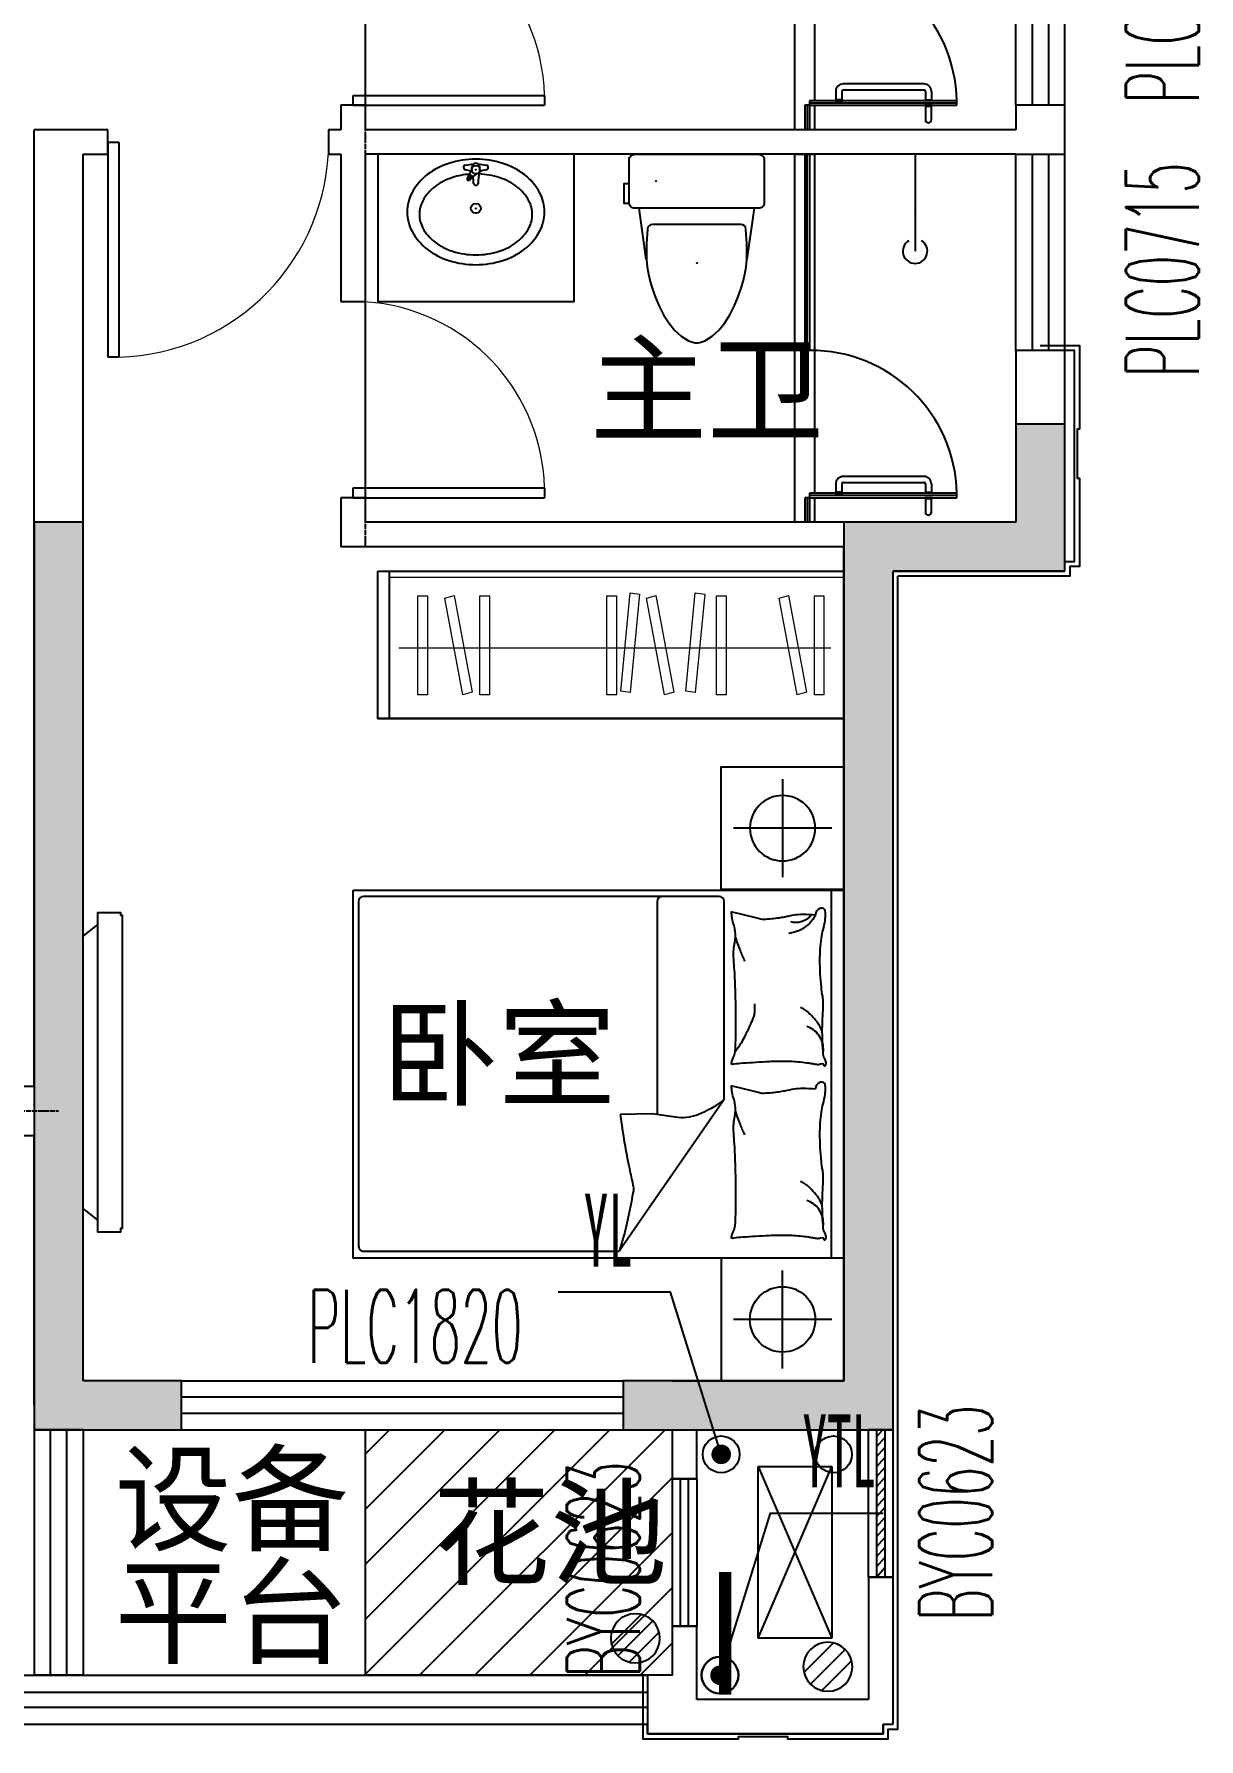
# Model space of a CAD drawing. Extents: x 3479 to 4537415, y 306 to 366510.
# Drawn here: x 4532669 to 4537415, y 277036 to 283986 of the extents above; entities that cross this region are included whole.
import ezdxf

# ---------------------------------------------------------------- set-up
doc = ezdxf.new("R2010")
doc.units = 0
doc.header["$LTSCALE"] = 10
doc.header["$MEASUREMENT"] = 0
doc.header["$PDMODE"] = 35
doc.linetypes.add('DOTE', pattern=[2.42, 2, -0.2, 0.02, -0.2])
for name, color, linetype in [('2外包线', 46, 'Continuous'), ('A-OTHER', 136, 'Continuous'), ('COLUMN', 11, 'Continuous'), ('DECORATION_地漏', 202, 'Continuous'), ('DETAIL_栏杆', 42, 'Continuous'), ('DETAIL_立管', 143, 'Continuous'), ('DETAIL_雨水管', 52, 'Continuous'), ('DIM_IDEN', 153, 'Continuous'), ('DOTE', 18, 'DOTE'), ('LINE', 137, 'Continuous'), ('LVTRY', 6, 'Continuous'), ('PUB_HATCH', 8, 'Continuous'), ('PUB_TEXT', 7, 'Continuous'), ('WALL', 2, 'Continuous'), ('WINDOW', 143, 'Continuous'), ('WINDOW_TEXT', 7, 'Continuous'), ('WP_Y_LG', 6, 'Continuous'), ('花池', 71, 'Continuous')]:
    doc.layers.add(name, color=color, linetype=linetype)
doc.layers.add('FURNITURE', color=207, linetype='Continuous', plot=False)
doc.styles.add('_TCH_DIM', font='simhei.ttf')
doc.styles.add('_TCH_WINDOW', font='SIMPLEX', dxfattribs={"bigfont": 'GBCBIG'})
doc.styles.add('HZ', font='Tssdeng.shx', dxfattribs={"width": 0.7, "bigfont": 'tssdchn.shx'})
doc.styles.get("Standard").update_dxf_attribs({"font": 'gbenor.shx', "bigfont": 'gbcbig.shx'})
doc.styles.add('功能名称', font='', dxfattribs={"width": 0.7})
doc.styles.get('功能名称').set_extended_font_data('SimSun')

# ---------------------------------------------------------------- blocks, each defined once
blk = doc.blocks.new('A$C7A796BF3')
for p, q in [((200, 0), (200, -300)), ((900, 0), (200, 0)), ((200, 0), (900, -300)), ((900, 0), (200, -300)), ((900, -300), (900, 0)), ((200, -300), (900, -300))]:
    blk.add_line(p, q)
blk = doc.blocks.new('1#-BZC-ZZ')
at = {"layer": 'PUB_HATCH'}
for points in [[(453308.5, 729379), (454408.5, 729379), (454408.5, 732879), (455108.5, 732879), (455108.5, 733479), (454908.5, 733479), (454908.5, 733079), (454208.5, 733079), (454208.5, 729579), (453308.5, 729579)], [(451508.5, 729579), (451108.5, 729579), (451108.5, 733079), (450908.5, 733079), (450908.5, 729379), (451508.5, 729379)]]:
    blk.add_hatch(color=256, dxfattribs=at).paths.add_polyline_path(points)
at = {"layer": 'COLUMN'}
for p, q in [((455108.5, 733479), (454908.5, 733479)), ((454908.5, 733479), (454908.5, 733079)), ((455108.5, 732879), (455108.5, 733479)), ((451108.5, 733079), (450908.5, 733079)), ((450908.5, 733079), (450908.5, 729379)), ((451108.5, 729579), (451108.5, 733079)), ((454908.5, 733079), (454208.5, 733079)), ((454208.5, 733079), (454208.5, 729579)), ((454408.5, 729379), (454408.5, 732879)), ((454408.5, 732879), (455108.5, 732879)), ((451508.5, 729579), (451108.5, 729579)), ((451508.5, 729379), (451508.5, 729579)), ((454208.5, 729579), (453308.5, 729579)), ((453308.5, 729579), (453308.5, 729379)), ((450908.5, 729379), (451508.5, 729379)), ((453308.5, 729379), (454408.5, 729379))]:
    blk.add_line(p, q, dxfattribs=at)
blk = doc.blocks.new('$WINLIB2D$00000039')
at = {"color": 0}
for points in [[(-0.5, 0.5), (-0.5, -0.5)], [(0.5, 0.5), (-0.5, 0.5)], [(0.5, -0.5), (0.5, 0.5)], [(-0.5, 0.167), (0.5, 0.167)], [(-0.384, -0.167), (-0.448, 0.167)], [(-0.316, -0.167), (-0.38, 0.167)], [(-0.248, -0.167), (-0.312, 0.167)], [(-0.18, -0.167), (-0.244, 0.167)], [(-0.112, -0.167), (-0.176, 0.167)], [(-0.044, -0.167), (-0.108, 0.167)], [(0.024, -0.167), (-0.04, 0.167)], [(0.092, -0.167), (0.028, 0.167)], [(0.16, -0.167), (0.096, 0.167)], [(0.228, -0.167), (0.164, 0.167)], [(0.296, -0.167), (0.232, 0.167)], [(0.364, -0.167), (0.3, 0.167)], [(0.432, -0.167), (0.368, 0.167)], [(0.5, -0.167), (0.436, 0.167)], [(-0.452, -0.167), (-0.5, 0.084)], [(-0.5, -0.167), (0.5, -0.167)], [(0.5, -0.5), (-0.5, -0.5)]]:
    blk.add_lwpolyline(points, dxfattribs=at)
blk = doc.blocks.new('$WINLIB2D$00000001')
at = {"color": 0}
for points in [[(-0.5, 0.5), (-0.5, -0.5)], [(-0.5, 0.5), (0.5, 0.5)], [(0.5, -0.5), (0.5, 0.5)], [(0.5, 0.1667), (-0.5, 0.1667)], [(0.5, -0.1667), (-0.5, -0.1667)], [(-0.5, -0.5), (0.5, -0.5)]]:
    blk.add_lwpolyline(points, dxfattribs=at)
blk = doc.blocks.new('$DorLib2D$00000001')
for p, q in [((0.45, 0.975), (0.5, 0.975)), ((0.45, 0), (0.45, 0.975)), ((0.5, 0), (0.5, 0.975)), ((0.5, 0), (0.45, 0))]:
    blk.add_line(p, q)
at = {"lineweight": 13}
blk.add_arc((0.475, 0), 0.975, 91.46928, 180, dxfattribs=at)
blk = doc.blocks.new('$LIGUAN')
at = {"color": 0, "linetype": 'Continuous'}
blk.add_circle((0, 0), 0.5, dxfattribs=at)
at = {"color": 0, "flags": 1}
for tag in ['THICK', 'BG_D', 'BG_T']:
    blk.add_attdef(tag, (0, 0), '', height=0.0001, dxfattribs=at)
blk = doc.blocks.new('$PS001_0')
for p, q in [((-0.485, -0.123), (0.123, 0.485)), ((-0.354, -0.354), (0.354, 0.354)), ((-0.118, -0.486), (0.486, 0.118))]:
    blk.add_line(p, q)
blk.add_circle((0, 0), 0.5)
at = {"style": 'HZ', "width": 0.7, "flags": 1}
for tag, p in [('UNIT', (0, 0)), ('SPEC', (0, -0.002)), ('WHAT', (0, -0.003))]:
    blk.add_attdef(tag, p, '', height=0.001, dxfattribs=at)
blk = doc.blocks.new('X-03-A-100(平面图)_t3$0$WITH-Bed-2')
for p, q in [((0, -52.4), (1500, -52.4)), ((25.8, -508.5), (25.8, -1957.8)), ((853.5, -488.5), (45.8, -488.5)), ((853.5, -488.5), (1471.6, -915.9)), ((45.8, -761.1), (915.3, -761.1)), ((1471.6, -1957.8), (1471.6, -915.9)), ((45.8, -1977.8), (1451.6, -1977.8))]:
    blk.add_line(p, q)
blk.add_lwpolyline([(0, -2000), (0, 0), (1500, 0), (1500, -2000)], close=True)
blk.add_lwpolyline([(0, -2000), (0, 0), (1500, 0), (1500, -2000)], close=True)
for points in [[(101, -115.7, -0.263368), (73, -96.9, -0.494818), (82.2, -78.2, -0.049225), (99.9, -76.4, -0.036831), (123.5, -78.2, -0.031893), (161.5, -86.3, 0.035782), (195.4, -93.3, 0.032941), (285.1, -99.2, 0.026564), (396.3, -93.3, 0.017905), (433.8, -87.9, -0.033397), (454, -85.7, -0.03204), (491.1, -86.4, 0.018442), (555.4, -89.4, 0.010837), (620.2, -88.7, 0.014624), (668.1, -85.7, 0.111249), (690.6, -78.4, -0.153708), (707.5, -74.4, -0.076444), (715, -76.1, -0.215512), (716.9, -78.2, -0.585858), (714.3, -81.2, 0.363489), (709.4, -83.8, 0.191716), (709.4, -95.3, -0.129675), (711.3, -111.9, -0.01735), (708.3, -128.7, 0.019326), (705.7, -143.8, 0.018818), (699, -212.2, 0.021828), (698.1, -271.4, 0.006204), (699.5, -305.3, 0.001963), (705.7, -412.2, 0.028341), (709.9, -448.3, -0.117014), (709.4, -457.2, -0.36606), (708, -458.2, -0.03973), (694.4, -455.3, -0.048309), (680.6, -449.9, 0.062981), (670, -446, 0.04058), (646.6, -442.6, 0.014345), (579.8, -440.3, 0.005484), (454.4, -441.1, 0.007153), (358.2, -444.1, 0.008762), (315.7, -446.8, -0.008153), (270, -449.7, -0.06251), (212.9, -445.3, 0.078669), (167.3, -443.3, 0.047825), (144.9, -448, -0.034494), (114.1, -455.3, -0.023571), (88.8, -458.4, -0.510228), (87.8, -457.2), (95.3, -427.2), (116, -344.6, 0.073041), (118, -325, 0.023305), (112.2, -263.9, 0.018299), (108.2, -241.1, -0.01097), (100.8, -203.1, -0.042281), (97.9, -168.8, -0.027201), (100.8, -115.4)], [(99.3, -131.7, -0.05369), (113.5, -144.7, -0.070312), (121.6, -157, -0.015448), (125.4, -165.5, -0.013244), (129.1, -175.7, -0.082127), (132.1, -193.8, -0.064164), (129.1, -217)], [(100.8, -115.7, -0.077379), (135.6, -141, -0.077379), (161.1, -175.7, -0.047525), (171, -200.4, -0.047525), (176.1, -226.4)], [(574.8, -89.5, 0.027842), (551.1, -100.1, 0.048685), (538.5, -108.2, 0.023666), (510.6, -132.5, 0.031223), (491.6, -153.2, 0.046801), (486.5, -160.9, 0.023191), (478.4, -177.6)], [(656.8, -83.8, 0.088153), (622.3, -87.3, 0.088153), (591.1, -102.5, 0.077547), (569.5, -124.2, 0.077547), (555.4, -151.3)], [(810.2, -115.7, -0.263368), (782.3, -96.9, -0.494818), (791.4, -78.2, -0.049225), (809.1, -76.4, -0.036831), (832.8, -78.2, -0.031893), (870.7, -86.3, 0.035782), (904.6, -93.3, 0.032941), (994.3, -99.2, 0.026564), (1105.5, -93.3, 0.017905), (1143, -87.9, -0.033397), (1163.3, -85.7, -0.03204), (1200.3, -86.4, 0.018442), (1264.7, -89.4, 0.010837), (1329.4, -88.7, 0.014624), (1377.3, -85.7, 0.111249), (1399.9, -78.4, -0.153708), (1416.8, -74.4, -0.076444), (1424.2, -76.1, -0.215512), (1426.2, -78.2, -0.585858), (1423.5, -81.2, 0.363489), (1418.6, -83.8, 0.191716), (1418.6, -95.3, -0.129675), (1420.5, -111.9, -0.01735), (1417.5, -128.7, 0.019326), (1414.9, -143.8, 0.018818), (1408.3, -212.2, 0.021828), (1407.4, -271.4, 0.006204), (1408.8, -305.3, 0.001963), (1414.9, -412.2, 0.028341), (1419.2, -448.3, -0.117014), (1418.6, -457.2, -0.36606), (1417.2, -458.2, -0.03973), (1403.6, -455.3, -0.048309), (1389.9, -449.9, 0.062981), (1379.2, -446, 0.04058), (1355.8, -442.6, 0.014345), (1289.1, -440.3, 0.005484), (1163.6, -441.1, 0.007153), (1067.5, -444.1, 0.008762), (1024.9, -446.8, -0.008153), (979.2, -449.7, -0.06251), (922.1, -445.3, 0.078669), (876.5, -443.3, 0.047825), (854.1, -448, -0.034494), (823.4, -455.3, -0.023571), (798, -458.4, -0.510228), (797.1, -457.2), (804.6, -427.2), (825.2, -344.6, 0.073041), (827.2, -325, 0.023305), (821.5, -263.9, 0.018299), (817.4, -241.1, -0.01097), (810.1, -203.1, -0.042281), (807.2, -168.8, -0.027201), (810.1, -115.4)], [(1284.1, -89.5, 0.027842), (1260.3, -100.1, 0.048685), (1247.8, -108.2, 0.023666), (1219.8, -132.5, 0.031223), (1200.8, -153.2, 0.046801), (1195.7, -160.9, 0.023191), (1187.7, -177.6)], [(1366.1, -83.8, 0.088153), (1331.5, -87.3, 0.088153), (1300.3, -102.5, 0.077547), (1278.7, -124.2, 0.077547), (1264.7, -151.3)], [(191.4, -442.6, 0.009729), (218.7, -433.5, 0.009729), (245.6, -423.4, 0.007971), (267.3, -414.4, 0.007971), (288.8, -404.7)], [(660.6, -444.1, 0.016108), (621.7, -417.9, 0.024599), (594.9, -402.8, 0.009477), (545.8, -379.5, 0.015937), (516, -367.1, 0.072521), (499.6, -363.6, 0.033339), (463.4, -363.4)], [(900.6, -442.6, 0.009729), (927.9, -433.5, 0.009729), (954.8, -423.4, 0.007971), (976.6, -414.4, 0.007971), (998, -404.7)], [(853.5, -488.5, -0.085272), (916.8, -598.6, -0.124044), (926, -686.2), (912.4, -781.6), (914.1, -911.7)], [(914.1, -911.7, 0.007867), (1031.7, -893.9, 0.009508), (1128.5, -875.9, 0.006616), (1193.5, -861.5, -0.023828), (1211.7, -858.2, -0.080713), (1230.3, -858.7, -0.009591), (1382.9, -890.6, -0.013133), (1416.4, -899.2, -0.007859), (1471.6, -915.9)]]:
    blk.add_lwpolyline(points, format="xyb")
for centre, start, end in [((45.8, -508.5), 90, 180), ((45.8, -741.1), 180, 270), ((45.8, -1957.8), 180, 270), ((1451.6, -1957.8), 270, 0)]:
    blk.add_arc(centre, 20, start, end)
blk = doc.blocks.new('X-03-A-100(平面图)_t3$0$WITH-bedstand-1')
for p, q in [((0, 240), (0, -240)), ((-240, 0), (240, 0))]:
    blk.add_line(p, q)
blk.add_lwpolyline([(-300, -300), (300, -300), (300, 300), (-300, 300)], close=True)
blk.add_lwpolyline([(-300, -300), (300, -300), (300, 300), (-300, 300)], close=True)
blk.add_circle((0, 0), 160)
blk = doc.blocks.new('X-03-A-100(平面图)_t3$0$$plan$00000330')
for p, q in [((-1973.7, 0), (0, 0)), ((-1973.7, 0), (-1973.7, -500)), ((-1923.7, 0), (-1923.7, -500)), ((0, 0), (0, -500)), ((-1973.7, -500), (0, -500))]:
    blk.add_line(p, q)
at = {"lineweight": 13}
for p, q in [((-1884.8, -240), (-55.7, -240)), ((-1923.7, -480), (0, -480))]:
    blk.add_line(p, q, dxfattribs=at)
blk.add_lwpolyline([(-1973.7, -500), (0, -500), (0, 0), (-1973.7, 0)], close=True)
for points in [[(-1803.3, -80.6), (-1803.3, -416.7), (-1763, -416.7), (-1763, -80.6)], [(-1613.8, -80.8), (-1689.8, -408.2), (-1650.5, -417.3), (-1574.5, -89.9)], [(-1541.1, -80.6), (-1541.1, -416.7), (-1500.7, -416.7), (-1500.7, -80.6)], [(-1003.1, -80.6), (-1003.1, -416.7), (-962.8, -416.7), (-962.8, -80.6)], [(-945, -92.9), (-905.1, -426.6), (-865, -421.8), (-905, -88.1)], [(-759.8, -80.8), (-835.8, -408.2), (-796.5, -417.3), (-720.5, -89.9)], [(-669.3, -92.9), (-629.4, -426.6), (-589.3, -421.8), (-629.3, -88.1)], [(-539.1, -80.6), (-539.1, -416.7), (-498.8, -416.7), (-498.8, -80.6)], [(-198.1, -80.8), (-274.1, -408.2), (-234.7, -417.3), (-158.8, -89.9)], [(-125.3, -80.6), (-125.3, -416.7), (-85, -416.7), (-85, -80.6)]]:
    blk.add_lwpolyline(points, close=True, dxfattribs=at)
blk = doc.blocks.new('$lvtry$00000193')
at = {"color": 0}
for p, q in [((-16.7, -42.8), (-16.7, -32.9)), ((16.7, -42.8), (16.7, -32.9))]:
    blk.add_line(p, q, dxfattribs=at)
blk.add_lwpolyline([(280, -215, 0.12431), (260, -135.8, 0.105707), (198, -63, 0.086941), (110.2, -17.1, 0.077137), (0, 0, 0.077137), (-110.2, -17.1, 0.086941), (-198, -63, 0.105707), (-260, -135.8, 0.12431), (-280, -215, 0.12431), (-260, -294.2, 0.105707), (-198, -367, 0.086941), (-110.2, -412.9, 0.077137), (0, -430, 0.077137), (110.2, -412.9, 0.086941), (198, -367, 0.105707), (260, -294.2, 0.12431)], format="xyb", close=True, dxfattribs=at)
blk.add_lwpolyline([(-25.3, -61, 0.056876), (-95, -74.7, 0.086941), (-167.5, -112.6, 0.105707), (-216, -169.5, 0.12431), (-230, -225, 0.12431), (-216, -280.5, 0.105707), (-167.5, -337.4, 0.086941), (-95, -375.3, 0.077137), (0, -390, 0.077137), (95, -375.3, 0.086941), (167.5, -337.4, 0.105707), (216, -280.5, 0.12431), (230, -225, 0.12431), (216, -169.5, 0.105707), (167.5, -112.6, 0.086941), (95, -74.7, 0.06676), (12.9, -60.3, 0.06676)], format="xyb", dxfattribs=at)
for centre, radius in [((0, -42.8), 16.7), ((0, -200), 20)]:
    blk.add_circle(centre, radius, dxfattribs=at)
for centre, radius, start, end in [((-40.2, -33.6), 10.1, 106.60956, 258.16482), ((-64.3, 233.9), 258.7, 274.70692, 282.37316), ((-74.6, -212.9), 172.6, 71.36005, 79.18732), ((-171, 19), 166.2, 324.84107, 338.13372), ((-171, 19), 169.7, 324.84107, 331.35233), ((100.4, -194.3), 169.7, 132.31406, 138.82532), ((100.4, -194.3), 166.2, 125.53268, 138.82532), ((-12.3, -58.4), 10.6, 201.89238, 261.77402), ((0, -32.9), 16.7, 0, 180), ((64.3, 233.9), 258.7, 257.62684, 265.29308), ((381.1, -115.2), 372.2, 170.10083, 177.60176), ((74.6, -212.9), 172.6, 100.81268, 110.41907), ((40.2, -33.6), 10.1, 281.83518, 73.39044), ((-28.9, -79.5), 6.77, 155.34398, 308.32242), ((-28.9, -79.5), 3.37, 155.34398, 308.32242), ((-381.1, -115.2), 372.2, 2.39824, 6.76269), ((0, -95.9), 9.9, 201.78369, 338.21631)]:
    blk.add_arc(centre, radius, start, end, dxfattribs=at)
for p in [(0, -42.8), (0, -200)]:
    blk.add_point(p, dxfattribs=at)
blk = doc.blocks.new('$lvtry$00000206')
at = {"color": 0}
for points in [[(-253.2, -220.1, -0.414214), (-275.2, -198.1), (-275.2, -22, -0.414214), (-253.2, 0), (253.2, 0, -0.414214), (275.2, -22), (275.2, -198.1, -0.414214), (253.2, -220.1)], [(180.6, -286.2), (-180.6, -286.2, 0.39219), (-200.5, -304.7), (-202.1, -325.7), (-204.2, -363.5), (-204.9, -397.6), (-204, -429), (-201.3, -458.9), (-196.5, -488.3), (-189.5, -518.3), (-180, -549.9), (-167.8, -583.9), (-152.8, -619.1), (-135, -653.9), (-114.2, -687), (-90.4, -716.7), (-63.4, -741.5), (-33.4, -759.9), (-12.1, -766.7, 0.15433), (12.1, -766.7), (33.4, -759.9), (63.4, -741.5), (90.4, -716.7), (114.2, -687), (135, -653.9), (152.8, -619.1), (167.8, -583.9), (180, -549.9), (189.5, -518.3), (196.5, -488.3), (201.3, -458.9), (204, -429), (204.9, -397.6), (204.2, -363.5), (202.1, -325.7), (200.5, -304.7, 0.39219)]]:
    blk.add_lwpolyline(points, format="xyb", close=True, dxfattribs=at)
blk.add_lwpolyline([(-275.2, -120.5), (-297.2, -120.5), (-297.2, -199.8), (-275.2, -199.8)], close=True, dxfattribs=at)
for points in [[(-205.5, -428.1), (-235, -220.1)], [(205.5, -428.1), (235, -220.1)]]:
    blk.add_lwpolyline(points, dxfattribs=at)
for p in [(-166.1, -109.4), (0.9, -443.1)]:
    blk.add_point(p, dxfattribs=at)
blk = doc.blocks.new('$lvtry$00000168')
at = {"color": 0}
blk.add_line((0, 0), (0, -395), dxfattribs=at)
blk.add_arc((0, -395), 50, 121.03319, 58.96681, dxfattribs=at)
for p in [(0, 0), (0, -222.5)]:
    blk.add_point(p, dxfattribs=at)

msp = doc.modelspace()

# ---------------------------------------------------------------- hatches: boundary and pattern name
at = {"layer": '花池'}
h = msp.add_hatch(dxfattribs=at)
h.set_pattern_fill('ANSI31', color=256, scale=100)
h.set_pattern_definition([(45, (2163983.15, 11562.34), (-112.253202, 112.253202), [])])
h.paths.add_polyline_path([(4534018.7, 278295.9), (4535268.7, 278295.9), (4535268.7, 277295.9), (4534018.7, 277295.9)])

# ---------------------------------------------------------------- linework, layer by layer
at = {"layer": '2外包线'}
for points in [[(4536768.7, 282715.9), (4536928.7, 282715.9), (4536928.7, 282375.9), (4536918.7, 282375.9), (4536918.7, 282175.9), (4536928.7, 282175.9), (4536928.7, 281815.9), (4536888.7, 281815.9), (4536888.7, 281775.9), (4536188.7, 281775.9)], [(4536868.7, 281835.9), (4536908.7, 281835.9), (4536908.7, 282695.9), (4536868.7, 282695.9)], [(4535148.7, 277295.9), (4535148.7, 277035.9), (4535538.7, 277035.9), (4535538.7, 277045.9), (4535738.7, 277045.9), (4535738.7, 277035.9), (4536148.7, 277035.9), (4536148.7, 277075.9), (4536188.7, 277075.9), (4536188.7, 281775.9)], [(4536128.7, 277095.9), (4536128.7, 277055.9), (4535168.7, 277055.9), (4535168.7, 277095.9)]]:
    msp.add_lwpolyline(points, dxfattribs=at)
at = {"layer": 'DETAIL_栏杆'}
for p, q in [((4529768.7, 277225.9), (4535168.7, 277225.9)), ((4529768.7, 277165.9), (4535168.7, 277165.9))]:
    msp.add_line(p, q, dxfattribs=at)
at = {"layer": 'DETAIL_雨水管'}
for points in [[(4535468.7, 278195.9), (4535262.5, 278856.7), (4534803.5, 278856.7)], [(4535463.7, 277295.4), (4535669.8, 277956.2), (4536128.8, 277956.2)]]:
    msp.add_lwpolyline(points, dxfattribs=at)
at = {"layer": 'DETAIL_雨水管', "const_width": 40}
for points in [[(4535474.6, 278176.8, 1), (4535462.7, 278215, 1)], [(4535457.7, 277276.3, -1), (4535469.6, 277314.5, -1)]]:
    msp.add_lwpolyline(points, format="xyb", close=True, dxfattribs=at)
at = {"layer": 'DIM_IDEN', "const_width": 50}
msp.add_lwpolyline([(4535484.8, 277716), (4535484.8, 277216)], dxfattribs=at)
at = {"layer": 'DOTE'}
for p, q in [((4534018.7, 281895.9), (4534018.7, 285295.9)), ((4529368.7, 279595.9), (4532768.7, 279595.9))]:
    msp.add_line(p, q, dxfattribs=at)
at = {"layer": 'FURNITURE', "elevation": 0}
msp.add_lwpolyline([(4532926.3, 279151.9), (4532868.7, 279197.8), (4532868.7, 280308.6), (4532926.3, 280354.5), (4532926.3, 279151.9), (4532926.3, 279103.2), (4533021.5, 279103.2), (4533021.5, 279117.4), (4533028.7, 279117.4), (4533028.7, 280392.8), (4533021.5, 280392.8), (4533021.5, 280403.2), (4532926.3, 280403.2), (4532926.3, 280354.5)], dxfattribs=at)
at = {"layer": 'LINE'}
for p, q in [((4529768.7, 277295.9), (4535168.7, 277295.9)), ((4529768.7, 277095.9), (4535168.7, 277095.9))]:
    msp.add_line(p, q, dxfattribs=at)
at = {"layer": 'LVTRY'}
for p, q in [((4535768.7, 283595.9, 0), (4535768.7, 284895.9, 0)), ((4536294.9, 283782.5, 0), (4535965.7, 283782.5, 0)), ((4536428.7, 283713.9, 0), (4535828.7, 283713.9, 0)), ((4535828.7, 283713.9, 0), (4535828.7, 283695.9, 0)), ((4536428.7, 283704.9, 0), (4535828.7, 283704.9, 0)), ((4535932.9, 283717.8, 0), (4535932.9, 283713.9, 0)), ((4535962.3, 283717.8, 0), (4535932.9, 283717.8, 0)), ((4535932.9, 283713.9, 0), (4535962.3, 283713.9, 0)), ((4535935.3, 283752.1, 0), (4535935.3, 283717.8, 0)), ((4535959.8, 283752.1, 0), (4535959.8, 283717.8, 0)), ((4535962.3, 283713.9, 0), (4535962.3, 283717.8, 0)), ((4535965.7, 283758, 0), (4536294.9, 283758, 0)), ((4536298.4, 283713.9, 0), (4536298.4, 283717.8, 0)), ((4536298.4, 283717.8, 0), (4536327.8, 283717.8, 0)), ((4536327.8, 283713.9, 0), (4536298.4, 283713.9, 0)), ((4536300.8, 283752.1, 0), (4536300.8, 283717.8, 0)), ((4536325.3, 283752.1, 0), (4536325.3, 283717.8, 0)), ((4536327.8, 283717.8, 0), (4536327.8, 283713.9, 0)), ((4536428.7, 283695.9, 0), (4536428.7, 283713.9, 0)), ((4535828.7, 283695.9, 0), (4535808.7, 283695.9, 0)), ((4535808.7, 283695.9, 0), (4535808.7, 283595.9, 0)), ((4535818.7, 283695.9, 0), (4535818.7, 283595.9, 0)), ((4535828.7, 283695.9, 0), (4536428.7, 283695.9, 0)), ((4535828.7, 283695.9, 0), (4535828.7, 283595.9, 0)), ((4536327.7, 283695.9, 0), (4536298.3, 283695.9, 0)), ((4536298.3, 283695.9, 0), (4536298.3, 283692, 0)), ((4536298.3, 283692, 0), (4536327.7, 283692, 0)), ((4536300.8, 283692, 0), (4536300.8, 283636.7, 0)), ((4536325.3, 283637.1, 0), (4536325.3, 283692, 0)), ((4536327.7, 283692, 0), (4536327.7, 283695.9, 0)), ((4535808.7, 283495.9, 0), (4535808.7, 282695.6, 0)), ((4535818.7, 282695.9, 0), (4535818.7, 283495.9, 0)), ((4535828.7, 283495.9, 0), (4535828.7, 282695.9, 0)), ((4535828.7, 282695.9, 0), (4535808.7, 282695.9, 0)), ((4536294.9, 282182.5, 0), (4535965.7, 282182.5, 0)), ((4536428.7, 282113.9, 0), (4535828.7, 282113.9, 0)), ((4535828.7, 282113.9, 0), (4535828.7, 282095.9, 0)), ((4536428.7, 282104.9, 0), (4535828.7, 282104.9, 0)), ((4535932.9, 282117.8, 0), (4535932.9, 282113.9, 0)), ((4535962.3, 282117.8, 0), (4535932.9, 282117.8, 0)), ((4535932.9, 282113.9, 0), (4535962.3, 282113.9, 0)), ((4535935.3, 282152.1, 0), (4535935.3, 282117.8, 0)), ((4535959.8, 282152.1, 0), (4535959.8, 282117.8, 0)), ((4535962.3, 282113.9, 0), (4535962.3, 282117.8, 0)), ((4535965.7, 282158, 0), (4536294.9, 282158, 0)), ((4536298.4, 282113.9, 0), (4536298.4, 282117.8, 0)), ((4536298.4, 282117.8, 0), (4536327.8, 282117.8, 0)), ((4536327.8, 282113.9, 0), (4536298.4, 282113.9, 0)), ((4536300.8, 282152.1, 0), (4536300.8, 282117.8, 0)), ((4536325.3, 282152.1, 0), (4536325.3, 282117.8, 0)), ((4536327.8, 282117.8, 0), (4536327.8, 282113.9, 0)), ((4536428.7, 282095.9, 0), (4536428.7, 282113.9, 0)), ((4535828.7, 282095.9, 0), (4535808.7, 282095.9, 0)), ((4535808.7, 282095.9, 0), (4535808.7, 281995.9, 0)), ((4535818.7, 282095.9, 0), (4535818.7, 281995.9, 0)), ((4535828.7, 282095.9, 0), (4536428.7, 282095.9, 0)), ((4535828.7, 282095.9, 0), (4535828.7, 281995.9, 0)), ((4536327.7, 282095.9, 0), (4536298.3, 282095.9, 0)), ((4536298.3, 282095.9, 0), (4536298.3, 282092, 0)), ((4536298.3, 282092, 0), (4536327.7, 282092, 0)), ((4536300.8, 282092, 0), (4536300.8, 282036.7, 0)), ((4536325.3, 282037.1, 0), (4536325.3, 282092, 0)), ((4536327.7, 282092, 0), (4536327.7, 282095.9, 0))]:
    msp.add_line(p, q, dxfattribs=at)
at = {"layer": 'LVTRY', "elevation": 0}
for points in [[(4535848.7, 283695.9), (4535848.7, 283595.9), (4535768.7, 283595.9), (4535768.7, 284895.9), (4535848.7, 284895.9), (4535848.7, 283713.9)], [(4535848.7, 282095.9), (4535848.7, 281995.9), (4535768.7, 281995.9), (4535768.7, 283495.9), (4535848.7, 283495.9), (4535848.7, 282113.9)]]:
    msp.add_lwpolyline(points, dxfattribs=at)
msp.add_lwpolyline([(4534868.7, 283495.9), (4534068.7, 283495.9), (4534068.7, 282895.9), (4534868.7, 282895.9)], close=True, dxfattribs=at)
at = {"layer": 'LVTRY'}
for centre, radius, start, end in [((4535835, 283702.2, 0), 593.8, 1.13246, 90.61228), ((4535965.7, 283752.1, 0), 30.4, 89.99983, 179.99983), ((4536294.9, 283752.1, 0), 30.4, 359.99983, 89.99983), ((4535965.7, 283752.1, 0), 5.88, 89.99983, 179.99983), ((4536294.9, 283752.1, 0), 5.88, 359.99983, 89.99983), ((4536313, 283637.1, 0), 12.3, 179.98748, 359.98748), ((4535835, 282102.2, 0), 593.8, 1.13246, 90.61228), ((4535965.7, 282152.1, 0), 30.4, 89.99983, 179.99983), ((4536294.9, 282152.1, 0), 30.4, 359.99983, 89.99983), ((4535965.7, 282152.1, 0), 5.88, 89.99983, 179.99983), ((4536294.9, 282152.1, 0), 5.88, 359.99983, 89.99983), ((4536313, 282037.1, 0), 12.3, 179.98748, 359.98748)]:
    msp.add_arc(centre, radius, start, end, dxfattribs=at)
at = {"layer": 'WALL'}
for p, q in [((4534018.7, 283695.9), (4533918.7, 283695.9)), ((4533918.7, 283695.9), (4533918.7, 283595.9)), ((4534018.7, 283595.9), (4534018.7, 283695.9)), ((4536868.7, 283695.9), (4536668.7, 283695.9)), ((4536668.7, 283695.9), (4536668.7, 283595.9)), ((4536868.7, 283595.9), (4536868.7, 283695.9)), ((4532668.7, 279695.9), (4532668.7, 283595.9)), ((4532968.7, 283595.9), (4532668.7, 283595.9)), ((4532968.7, 283495.9), (4532968.7, 283595.9)), ((4533918.7, 283595.9), (4533868.7, 283595.9)), ((4533868.7, 283595.9), (4533868.7, 283495.9)), ((4533918.7, 283595.9), (4533918.7, 283595.9)), ((4536668.7, 283595.9), (4534018.7, 283595.9)), ((4536868.7, 283495.9), (4536868.7, 283595.9)), ((4532868.7, 279595.9), (4532868.7, 283495.9)), ((4532868.7, 283495.9), (4532968.7, 283495.9)), ((4533868.7, 283495.9), (4533918.7, 283495.9)), ((4533918.7, 283495.9), (4533918.7, 282895.9)), ((4534018.7, 282895.9), (4534018.7, 283495.9)), ((4536668.7, 283495.9), (4534018.7, 283495.9)), ((4534018.7, 283495.9), (4534018.7, 283495.9)), ((4536668.7, 283495.9), (4536868.7, 283495.9)), ((4533918.7, 282895.9), (4534018.7, 282895.9)), ((4536868.7, 282695.9), (4536668.7, 282695.9)), ((4536668.7, 282695.9), (4536668.7, 281995.9)), ((4536868.7, 281795.9), (4536868.7, 282695.9)), ((4534018.7, 282095.9), (4533918.7, 282095.9)), ((4533918.7, 282095.9), (4533918.7, 281895.9)), ((4534018.7, 281995.9), (4534018.7, 282095.9)), ((4536068.7, 281995.9), (4534018.7, 281995.9)), ((4536668.7, 281995.9), (4536068.7, 281995.9)), ((4535968.7, 281895.9), (4533918.7, 281895.9)), ((4535968.7, 278495.9), (4535968.7, 281895.9)), ((4536868.7, 281795.9), (4536168.7, 281795.9)), ((4536168.7, 278395.9), (4536168.7, 281795.9)), ((4532668.7, 279695.9), (4532468.7, 279695.9)), ((4532868.7, 278495.9), (4532868.7, 279595.9)), ((4532468.7, 279495.9), (4532668.7, 279495.9)), ((4532668.7, 278395.9), (4532668.7, 279495.9)), ((4533268.7, 278495.9), (4532868.7, 278495.9)), ((4533268.7, 278295.9), (4533268.7, 278495.9)), ((4535268.7, 278495.9), (4535068.7, 278495.9)), ((4535068.7, 278495.9), (4535068.7, 278295.9)), ((4535268.7, 278495.9), (4535968.7, 278495.9)), ((4532668.7, 278395.9), (4532668.7, 278295.9)), ((4536168.7, 278295.9), (4536168.7, 278395.9)), ((4532668.7, 278295.9), (4532868.7, 278295.9)), ((4532868.7, 278295.9), (4533268.7, 278295.9)), ((4535068.7, 278295.9), (4535268.7, 278295.9)), ((4535268.7, 278295.9), (4535268.7, 278095.9)), ((4535368.7, 278095.9), (4535368.7, 278295.9)), ((4535368.7, 278295.9), (4536068.7, 278295.9)), ((4536068.7, 278295.9), (4536168.7, 278295.9)), ((4535268.7, 278095.9), (4535368.7, 278095.9)), ((4536168.7, 277695.9), (4536068.7, 277695.9)), ((4536068.7, 277695.9), (4536068.7, 277195.9)), ((4536168.7, 277095.9), (4536168.7, 277695.9)), ((4535368.7, 277495.9), (4535268.7, 277495.9)), ((4535268.7, 277495.9), (4535268.7, 277295.9)), ((4535368.7, 277295.9), (4535368.7, 277495.9)), ((4532868.7, 277295.9), (4532668.7, 277295.9)), ((4535268.7, 277295.9), (4535168.7, 277295.9)), ((4535168.7, 277295.9), (4535168.7, 277055.9)), ((4535368.7, 277195.9), (4535368.7, 277295.9)), ((4536068.7, 277195.9), (4535368.7, 277195.9)), ((4535168.7, 277055.9), (4536128.7, 277055.9)), ((4536128.7, 277095.9), (4536168.7, 277095.9)), ((4536128.7, 277055.9), (4536128.7, 277095.9))]:
    msp.add_line(p, q, dxfattribs=at)
at = {"layer": 'WINDOW'}
for p, q in [((4534018.7, 283695.9), (4534018.7, 284495.9)), ((4534018.7, 282095.9), (4534018.7, 282895.9))]:
    msp.add_line(p, q, dxfattribs=at)
at = {"layer": '花池'}
msp.add_lwpolyline([(4534018.7, 278295.9), (4535268.7, 278295.9), (4535268.7, 277295.9), (4534018.7, 277295.9)], close=True, dxfattribs=at)

# ---------------------------------------------------------------- block references
msp.add_blockref('1#-BZC-ZZ', (4081760.2, -451083.1))
at = {"layer": 'A-OTHER', "extrusion": (0, 0, -1), "zscale": -1, "rotation": 270.0000000000001}
msp.add_blockref('A$C7A796BF3', (-4535618.7, 278345.9), dxfattribs=at)
at = {"layer": 'DECORATION_地漏', "xscale": -200, "yscale": 200, "zscale": 200, "rotation": 270.0000007234398}
for p in [(4535118.7, 277445.9), (4535902.9, 277330.2)]:
    msp.add_blockref('$PS001_0', p, dxfattribs=at)
at = {"layer": 'DETAIL_立管', "xscale": 150, "yscale": 150, "zscale": 150}
msp.add_blockref('$LIGUAN', (4535463.7, 277295.4), dxfattribs=at)
at = {"layer": 'DETAIL_雨水管', "yscale": 150, "zscale": 150}
for p, xscale in [((4535468.7, 278195.9), 150), ((4535463.7, 277295.4), -150)]:
    msp.add_blockref('$LIGUAN', p, dxfattribs=dict(at, xscale=xscale))
at = {"layer": 'FURNITURE', "extrusion": (0, 0, -1), "xscale": 0.962587250688226, "yscale": 1.200000000672313, "zscale": -1, "rotation": 180}
msp.add_blockref('X-03-A-100(平面图)_t3$0$$plan$00000330', (-4535968.7, 281195.9, 0), dxfattribs=at)
at = {"layer": 'FURNITURE', "xscale": -0.8333333334885538, "yscale": 0.8333333334885538, "zscale": 0.8333333334885538}
msp.add_blockref('X-03-A-100(平面图)_t3$0$WITH-bedstand-1', (4535718.7, 280748.5, 0), dxfattribs=at)
at = {"layer": 'FURNITURE', "rotation": 270}
msp.add_blockref('X-03-A-100(平面图)_t3$0$WITH-Bed-2', (4535968.7, 280495.9, 0), dxfattribs=at)
at = {"layer": 'FURNITURE', "xscale": 0.8333333334885538, "yscale": 0.8333333334885538, "zscale": 0.8333333334885538, "rotation": 180}
msp.add_blockref('X-03-A-100(平面图)_t3$0$WITH-bedstand-1', (4535718.7, 278745.9, 0), dxfattribs=at)
at = {"layer": 'LVTRY', "xscale": -1, "yscale": -1, "rotation": 180}
for name, p in [('$lvtry$00000206', (4535368.7, 283495.9, 0)), ('$lvtry$00000168', (4536258.7, 283495.9, 0)), ('$lvtry$00000193', (4534468.7, 283475.9, 0))]:
    msp.add_blockref(name, p, dxfattribs=at)
at = {"layer": 'WINDOW'}
for name, p, xscale, yscale, zscale, rotation in [('$DorLib2D$00000001', (4533968.7, 284095.9), -800, -800, -800, 90), ('$WINLIB2D$00000001', (4536768.7, 284095.9), 800, -200, 800, 89.99999999999216), ('$DorLib2D$00000001', (4533418.7, 283545.9), 900, 900, 900, 180), ('$WINLIB2D$00000001', (4536768.7, 283095.9), 800, -200, 800, 89.9999999999902), ('$DorLib2D$00000001', (4533968.7, 282495.9), -800, -800, -800, 90), ('$WINLIB2D$00000001', (4534168.7, 278395.9), 1800, -200, 1800, 359.9999999999787), ('$WINLIB2D$00000001', (4532768.7, 277795.9), -999.999999295047, -200, -999.999999295047, 90.00000001319465), ('$WINLIB2D$00000039', (4536118.7, 277995.9), -600, -100, -600, 90.0000000000076), ('$WINLIB2D$00000001', (4535318.7, 277795.9), -600, -100, -600, 90.00000000000551)]:
    msp.add_blockref(name, p, dxfattribs=dict(at, xscale=xscale, yscale=yscale, zscale=zscale, rotation=rotation))
at = {"layer": 'WP_Y_LG', "xscale": 150, "yscale": 150, "zscale": 150}
msp.add_blockref('$LIGUAN', (4535926, 278195.9), dxfattribs=at)

# ---------------------------------------------------------------- texts
at = {"layer": 'PUB_TEXT', "style": '功能名称'}
for s, p in [('主卫', (4534933.4, 282362.9)), ('卧室', (4534083.5, 279652.8)), ('设备', (4532996.9, 277838.8)), ('花池', (4534294.2, 277701.2)), ('平台', (4532996.9, 277378.5))]:
    msp.add_text(s, height=350, dxfattribs=at).set_placement(p)
at = {"layer": 'PUB_TEXT', "style": '_TCH_DIM', "width": 0.494118}
for s, p in [('YL', (4534908.5, 278961.7)), ('YTL', (4535799.8, 278061.2))]:
    msp.add_text(s, height=297.5, dxfattribs=at).set_placement(p)
at = {"layer": 'WINDOW_TEXT', "style": '_TCH_WINDOW', "width": 0.494118}
for s, rotation, p in [('PLC0715', 90.00008, (4537415.1, 283701.9)), ('PLC0715', 89.99992, (4537415.1, 282586.9)), ('PLC1820', 359.99992, (4533783.6, 278569.7)), ('BYC0623', 90, (4536572.8, 277516)), ('BYC0623', 90, (4535136.9, 277285.2))]:
    msp.add_text(s, height=297.5, rotation=rotation, dxfattribs=at).set_placement(p)

doc.saveas('drawing.dxf')
